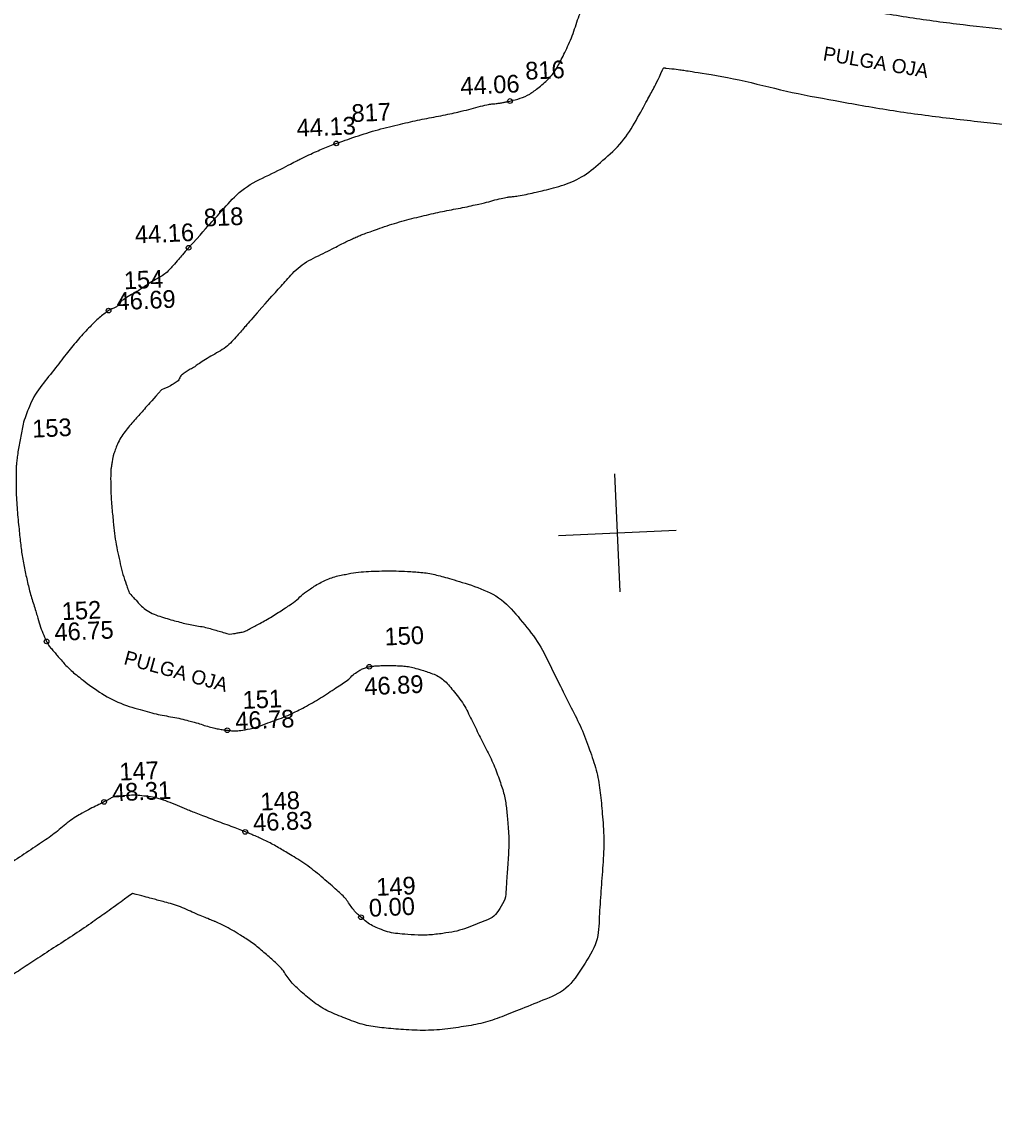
# Model space of a CAD drawing. Extents: x 642181 to 642470, y 6454579 to 6454826.
# Drawn here: x 642327.75 to 642368.96, y 6454579.25 to 6454625.33 of the extents above; entities that cross this region are included whole.
import ezdxf

# ---------------------------------------------------------------- set-up
doc = ezdxf.new("R2010")
doc.units = 0
for name, color, linetype in [('31', 7, 'Continuous'), ('34', 7, 'Continuous'), ('42', 7, 'Continuous'), ('43', 7, 'Continuous'), ('54', 7, 'Continuous'), ('59', 7, 'Continuous'), ('61', 7, 'Continuous'), ('62', 7, 'Continuous'), ('Default', 7, 'Continuous')]:
    doc.layers.add(name, color=color, linetype=linetype)

# ---------------------------------------------------------------- blocks, each defined once
blk = doc.blocks.new('VKORIS')
at = {"layer": '61'}
for p, q in [((0, 250), (0, -250)), ((-250, 0), (250, 0))]:
    blk.add_line(p, q, dxfattribs=at)
blk = doc.blocks.new('POINT_DISPLAY')
at = {"layer": 'Default'}
blk.add_line((0, 0), (0, 0), dxfattribs=at)
blk = doc.blocks.new('PUNKT_1')
at = {"layer": '54'}
blk.add_circle((0, 0), 10, dxfattribs=at)

msp = doc.modelspace()

# ---------------------------------------------------------------- linework, layer by layer
at = {"layer": '34'}
for points in [[(642355.057, 6454623.366), (642355.418, 6454623.331), (642355.776, 6454623.28), (642356.134, 6454623.224), (642358.16, 6454622.903), (642360.141, 6454622.365), (642362.161, 6454622), (642364.536, 6454621.571), (642366.912, 6454621.254), (642369.32, 6454620.989), (642370.855, 6454620.821), (642372.396, 6454620.861), (642373.926, 6454620.915), (642374.668, 6454620.94), (642375.398, 6454621.076), (642376.125, 6454621.29), (642376.718, 6454621.465), (642377.261, 6454621.733), (642377.714, 6454622.176), (642378.06, 6454622.515), (642378.319, 6454622.877), (642378.57, 6454623.271), (642378.875, 6454623.75), (642379.173, 6454624.219), (642379.419, 6454624.731), (642380.029, 6454626.002), (642380.517, 6454627.297), (642380.953, 6454628.637), (642381.293, 6454629.684), (642381.528, 6454630.739), (642381.759, 6454631.814), (642381.89, 6454632.427), (642381.924, 6454633.061), (642381.907, 6454633.677), (642381.882, 6454634.602), (642381.664, 6454635.595), (642380.856, 6454636.28), (642379.698, 6454637.262), (642378.504, 6454637.572), (642377.258, 6454638.083), (642376.602, 6454638.353), (642375.957, 6454638.632), (642375.284, 6454638.86), (642374.618, 6454639.087), (642373.937, 6454639.254), (642373.255, 6454639.417), (642373.062, 6454639.464), (642372.855, 6454639.447), (642372.664, 6454639.508), (642372.646, 6454639.514), (642372.63, 6454639.522), (642372.614, 6454639.53), (642371.982, 6454639.854), (642371.356, 6454640.173), (642370.75, 6454640.542), (642370.108, 6454640.934), (642369.493, 6454641.358), (642368.899, 6454641.818), (642368.121, 6454642.421), (642367.376, 6454643.053), (642366.635, 6454643.699), (642366.409, 6454643.897), (642366.187, 6454644.096), (642365.981, 6454644.316), (642365.634, 6454644.686), (642365.332, 6454645.088), (642365.037, 6454645.499), (642364.852, 6454645.757), (642364.677, 6454646.019), (642364.505, 6454646.286), (642364.312, 6454646.583), (642364.092, 6454646.87), (642363.976, 6454647.204), (642363.881, 6454647.48), (642363.786, 6454647.756), (642363.69, 6454648.032)], [(642334.818, 6454615.754), (642335.335, 6454616.329), (642335.852, 6454616.904), (642336.369, 6454617.479), (642337.135, 6454618.332), (642338.226, 6454618.83), (642339.248, 6454619.358), (642339.577, 6454619.528), (642339.907, 6454619.691), (642340.246, 6454619.84), (642340.52, 6454619.96), (642340.795, 6454620.076), (642341.077, 6454620.177), (642342.015, 6454620.512), (642342.965, 6454620.8), (642343.933, 6454621.026), (642344.716, 6454621.208), (642345.508, 6454621.343), (642346.291, 6454621.52), (642346.693, 6454621.611), (642347.088, 6454621.733), (642347.492, 6454621.817), (642347.667, 6454621.853), (642347.846, 6454621.861), (642348.023, 6454621.889), (642348.162, 6454621.911), (642348.3, 6454621.94), (642348.438, 6454621.973), (642348.873, 6454622.076), (642349.277, 6454622.248), (642349.645, 6454622.545), (642350.148, 6454622.951), (642350.477, 6454623.45), (642350.745, 6454624.003), (642351.1, 6454624.734), (642351.312, 6454625.509), (642351.666, 6454626.232), (642351.733, 6454626.369), (642351.802, 6454626.503), (642351.891, 6454626.63), (642351.963, 6454626.734), (642352.052, 6454626.816), (642352.145, 6454626.902), (642352.309, 6454627.055), (642352.465, 6454627.201), (642352.676, 6454627.286), (642353.209, 6454627.502), (642353.773, 6454627.502), (642354.32, 6454627.457), (642355.133, 6454627.39), (642355.951, 6454627.326), (642356.761, 6454627.178), (642358.805, 6454626.804), (642360.801, 6454626.305), (642362.839, 6454625.943), (642365.094, 6454625.544), (642367.348, 6454625.235), (642369.634, 6454624.984), (642370.961, 6454624.838), (642372.295, 6454624.873), (642373.619, 6454624.92), (642374.009, 6454624.933), (642374.394, 6454625.004), (642374.776, 6454625.117), (642374.882, 6454625.149), (642374.979, 6454625.196), (642375.061, 6454625.276), (642375.137, 6454625.351), (642375.194, 6454625.431), (642375.25, 6454625.518), (642375.45, 6454625.833), (642375.647, 6454626.141), (642375.808, 6454626.477), (642376.337, 6454627.58), (642376.76, 6454628.703), (642377.138, 6454629.865), (642377.417, 6454630.723), (642377.609, 6454631.588), (642377.799, 6454632.469), (642377.84, 6454632.662), (642377.851, 6454632.861), (642377.845, 6454633.054), (642377.842, 6454633.17), (642377.815, 6454633.295), (642377.713, 6454633.381), (642377.042, 6454633.951), (642376.349, 6454634.131), (642375.626, 6454634.427), (642375.091, 6454634.647), (642374.566, 6454634.874), (642374.019, 6454635.06), (642373.493, 6454635.239), (642372.957, 6454635.371), (642372.42, 6454635.499), (642372.128, 6454635.569), (642371.818, 6454635.543), (642371.53, 6454635.636), (642371.291, 6454635.712), (642371.069, 6454635.825), (642370.846, 6454635.939), (642370.103, 6454636.32), (642369.367, 6454636.695), (642368.655, 6454637.129), (642367.901, 6454637.589), (642367.178, 6454638.086), (642366.481, 6454638.627), (642365.623, 6454639.293), (642364.8, 6454639.989), (642363.983, 6454640.703), (642363.654, 6454640.99), (642363.331, 6454641.28), (642363.031, 6454641.6), (642362.584, 6454642.078), (642362.193, 6454642.597), (642361.813, 6454643.127), (642361.569, 6454643.468), (642361.337, 6454643.813), (642361.11, 6454644.165), (642360.823, 6454644.611), (642360.493, 6454645.04), (642360.32, 6454645.539), (642360.183, 6454645.935), (642360.047, 6454646.33), (642359.91, 6454646.726)], [(642337.793, 6454613.081), (642338.193, 6454613.526), (642338.593, 6454613.971), (642338.993, 6454614.416), (642339.585, 6454615.075), (642340.428, 6454615.46), (642341.218, 6454615.868), (642341.433, 6454615.979), (642341.648, 6454616.085), (642341.869, 6454616.182), (642342.045, 6454616.259), (642342.221, 6454616.334), (642342.402, 6454616.398), (642343.227, 6454616.693), (642344.063, 6454616.946), (642344.914, 6454617.145), (642345.667, 6454617.32), (642346.429, 6454617.45), (642347.181, 6454617.62), (642347.537, 6454617.7), (642347.886, 6454617.809), (642348.244, 6454617.883), (642348.391, 6454617.913), (642348.542, 6454617.92), (642348.69, 6454617.943), (642349.033, 6454617.997), (642349.371, 6454618.07), (642349.71, 6454618.15), (642350.624, 6454618.366), (642351.493, 6454618.706), (642352.246, 6454619.351), (642353.137, 6454620.115), (642353.719, 6454621.021), (642354.247, 6454622.003), (642354.476, 6454622.431), (642354.71, 6454622.851), (642354.894, 6454623.296)], [(642334.818, 6454615.754), (642334.603, 6454615.506), (642334.387, 6454615.258), (642334.171, 6454615.01), (642333.831, 6454614.619), (642333.347, 6454614.381), (642332.918, 6454614.089), (642332.634, 6454613.895), (642332.323, 6454613.743), (642332.041, 6454613.548), (642331.94, 6454613.479), (642331.893, 6454613.347), (642331.795, 6454613.276), (642331.685, 6454613.196), (642331.54, 6454613.171), (642331.429, 6454613.092), (642331.227, 6454612.948), (642331.031, 6454612.796), (642330.853, 6454612.619), (642330.326, 6454612.091), (642329.859, 6454611.539), (642329.4, 6454610.95), (642328.818, 6454610.203), (642328.221, 6454609.472), (642327.903, 6454608.577), (642327.8, 6454608.287), (642327.747, 6454607.99), (642327.693, 6454607.691), (642327.639, 6454607.397), (642327.585, 6454607.106), (642327.547, 6454606.809), (642327.522, 6454606.609), (642327.509, 6454606.41), (642327.509, 6454606.21), (642327.505, 6454605.376), (642327.559, 6454604.541), (642327.646, 6454603.711), (642327.71, 6454603.093), (642327.796, 6454602.479), (642327.928, 6454601.869), (642328.057, 6454601.281), (642328.232, 6454600.711), (642328.407, 6454600.136), (642328.517, 6454599.774), (642328.632, 6454599.418), (642328.8, 6454599.075), (642328.882, 6454598.908), (642329.003, 6454598.772), (642329.123, 6454598.629), (642329.456, 6454598.236), (642329.787, 6454597.872), (642330.199, 6454597.55), (642331.025, 6454596.904), (642331.929, 6454596.418), (642332.916, 6454596.143), (642333.612, 6454595.95), (642334.325, 6454595.85), (642335.017, 6454595.661), (642335.286, 6454595.587), (642335.55, 6454595.494), (642335.822, 6454595.424), (642336.032, 6454595.37), (642336.245, 6454595.341), (642336.459, 6454595.313), (642336.632, 6454595.291), (642336.809, 6454595.277), (642336.98, 6454595.3), (642337.426, 6454595.36), (642337.86, 6454595.502), (642338.291, 6454595.66), (642338.662, 6454595.795), (642339.021, 6454595.932), (642339.373, 6454596.109), (642340.081, 6454596.466), (642340.74, 6454596.892), (642341.397, 6454597.327), (642341.611, 6454597.469), (642341.781, 6454597.663), (642342.002, 6454597.805), (642342.148, 6454597.9), (642342.306, 6454597.967), (642342.474, 6454598), (642342.63, 6454598.03), (642342.786, 6454598.043), (642342.942, 6454598.048), (642343.234, 6454598.057), (642343.526, 6454598.054), (642343.819, 6454598.037), (642344.074, 6454598.022), (642344.319, 6454597.971), (642344.568, 6454597.898), (642345.093, 6454597.743), (642345.597, 6454597.516), (642345.956, 6454597.083), (642346.452, 6454596.487), (642346.761, 6454595.847), (642347.094, 6454595.18), (642347.429, 6454594.507), (642347.76, 6454593.861), (642348.011, 6454593.141), (642348.205, 6454592.587), (642348.289, 6454592.02), (642348.337, 6454591.451), (642348.406, 6454590.639), (642348.357, 6454589.815), (642348.297, 6454588.994), (642348.266, 6454588.568), (642348.259, 6454588.153), (642348.002, 6454587.753), (642347.772, 6454587.394), (642347.417, 6454587.257), (642347.054, 6454587.109), (642346.622, 6454586.934), (642346.194, 6454586.792), (642345.744, 6454586.725), (642345.151, 6454586.636), (642344.543, 6454586.622), (642343.943, 6454586.669), (642343.59, 6454586.697), (642343.247, 6454586.762), (642342.906, 6454586.898), (642342.61, 6454587.017), (642342.356, 6454587.18), (642342.124, 6454587.39), (642341.752, 6454587.727), (642341.511, 6454588.17), (642341.141, 6454588.497), (642340.519, 6454589.047), (642339.882, 6454589.577), (642339.17, 6454590.013), (642338.694, 6454590.303), (642338.214, 6454590.575), (642337.707, 6454590.799), (642337.545, 6454590.871), (642337.383, 6454590.941), (642337.218, 6454591.005), (642336.533, 6454591.271), (642335.843, 6454591.524), (642335.158, 6454591.787), (642334.747, 6454591.945), (642334.347, 6454592.124), (642333.934, 6454592.284), (642333.577, 6454592.422), (642333.201, 6454592.496), (642332.821, 6454592.535), (642332.537, 6454592.564), (642332.252, 6454592.545), (642331.97, 6454592.522), (642331.836, 6454592.511), (642331.697, 6454592.514), (642331.572, 6454592.454), (642331.456, 6454592.398), (642331.351, 6454592.335), (642331.24, 6454592.277), (642330.948, 6454592.125), (642330.646, 6454591.989), (642330.359, 6454591.825), (642329.735, 6454591.469), (642329.209, 6454590.967), (642328.612, 6454590.569), (642327.843, 6454590.057), (642327.074, 6454589.545), (642326.302, 6454589.038), (642325.67, 6454588.623), (642325.037, 6454588.211), (642324.403, 6454587.8), (642323.642, 6454587.306), (642322.853, 6454586.858), (642322.087, 6454586.369), (642321.843, 6454586.213), (642321.616, 6454586.032), (642321.391, 6454585.846), (642320.875, 6454585.417), (642320.36, 6454584.981), (642319.951, 6454584.453), (642319.24, 6454583.536), (642318.53, 6454582.619), (642317.82, 6454581.702)], [(642337.838, 6454613.128), (642337.525, 6454612.769), (642337.212, 6454612.409), (642336.9, 6454612.05), (642336.426, 6454611.506), (642335.753, 6454611.174), (642335.156, 6454610.768), (642334.985, 6454610.651), (642334.796, 6454610.559), (642334.626, 6454610.441), (642334.478, 6454610.339), (642334.414, 6454610.139), (642334.262, 6454610.038), (642334.074, 6454609.913), (642333.876, 6454609.809), (642333.666, 6454609.733)], [(642333.666, 6454609.733), (642333.317, 6454609.34), (642332.969, 6454608.947), (642332.62, 6454608.554), (642332.215, 6454608.098), (642331.847, 6454607.59), (642331.643, 6454607.005), (642331.631, 6454606.971), (642331.624, 6454606.936), (642331.618, 6454606.901), (642331.585, 6454606.719), (642331.551, 6454606.538), (642331.527, 6454606.354), (642331.521, 6454606.3), (642331.517, 6454606.246), (642331.517, 6454606.192), (642331.514, 6454605.502), (642331.559, 6454604.811), (642331.63, 6454604.125), (642331.68, 6454603.649), (642331.745, 6454603.177), (642331.848, 6454602.708), (642331.948, 6454602.252), (642332.066, 6454601.805), (642332.218, 6454601.366), (642332.245, 6454601.29), (642332.272, 6454601.214), (642332.302, 6454601.139)], [(642336.558, 6454599.377), (642336.702, 6454599.402), (642336.846, 6454599.427), (642336.989, 6454599.452), (642337.194, 6454599.487), (642337.378, 6454599.592), (642337.564, 6454599.69), (642338.103, 6454599.975), (642338.612, 6454600.29), (642339.115, 6454600.624), (642339.414, 6454600.823), (642339.652, 6454601.093), (642339.96, 6454601.292), (642340.433, 6454601.598), (642340.943, 6454601.815), (642341.489, 6454601.921), (642341.911, 6454602.003), (642342.336, 6454602.039), (642342.762, 6454602.052), (642343.244, 6454602.067), (642343.728, 6454602.062), (642344.213, 6454602.034), (642344.816, 6454601.999), (642345.398, 6454601.878), (642345.988, 6454601.704), (642347.077, 6454601.382), (642348.12, 6454600.913), (642348.866, 6454600.016), (642349.642, 6454599.081), (642350.126, 6454598.078), (642350.647, 6454597.033), (642351.087, 6454596.15), (642351.522, 6454595.302), (642351.852, 6454594.358), (642352.145, 6454593.519), (642352.272, 6454592.663), (642352.345, 6454591.802), (642352.438, 6454590.707), (642352.371, 6454589.598), (642352.291, 6454588.493), (642352.212, 6454587.402), (642352.192, 6454586.339), (642351.536, 6454585.316), (642350.867, 6454584.273), (642349.836, 6454583.874), (642348.783, 6454583.446), (642347.991, 6454583.124), (642347.204, 6454582.864), (642346.379, 6454582.741), (642345.453, 6454582.603), (642344.504, 6454582.58), (642343.568, 6454582.654), (642342.816, 6454582.714), (642342.088, 6454582.852), (642341.364, 6454583.141), (642340.662, 6454583.422), (642340.061, 6454583.809), (642339.511, 6454584.307), (642339.091, 6454584.687), (642338.819, 6454585.187), (642338.401, 6454585.556), (642337.955, 6454585.95), (642337.499, 6454586.33), (642336.989, 6454586.642), (642336.66, 6454586.843), (642336.329, 6454587.03), (642335.979, 6454587.185), (642335.896, 6454587.222), (642335.813, 6454587.256), (642335.73, 6454587.29), (642335.056, 6454587.56), (642334.397, 6454587.876), (642333.696, 6454588.062), (642333.279, 6454588.174), (642332.861, 6454588.285), (642332.444, 6454588.396)], [(642332.302, 6454601.139), (642332.399, 6454601.032), (642332.496, 6454600.924), (642332.593, 6454600.816), (642333.024, 6454600.339), (642333.683, 6454600.101), (642334.306, 6454599.93), (642334.878, 6454599.773), (642335.465, 6454599.702), (642336.031, 6454599.534), (642336.207, 6454599.481), (642336.382, 6454599.429), (642336.558, 6454599.377)], [(642332.444, 6454588.396), (642331.923, 6454588.025), (642331.411, 6454587.643), (642330.886, 6454587.276), (642330.104, 6454586.729), (642329.298, 6454586.218), (642328.5, 6454585.694), (642327.85, 6454585.268), (642327.199, 6454584.844), (642326.548, 6454584.422), (642325.824, 6454583.952), (642325.074, 6454583.526), (642324.346, 6454583.061), (642324.222, 6454582.982), (642324.107, 6454582.89), (642323.994, 6454582.796), (642323.615, 6454582.482), (642323.238, 6454582.163), (642322.939, 6454581.776), (642322.287, 6454580.935), (642321.635, 6454580.093), (642320.984, 6454579.252)]]:
    msp.add_open_spline(points, degree=3, dxfattribs=at)
at = {"layer": '42'}
msp.add_open_spline([(642342.825, 6454644.984), (642342.169, 6454644.684), (642341.513, 6454644.385), (642340.857, 6454644.086), (642339.542, 6454643.485), (642338.205, 6454642.935), (642336.881, 6454642.356), (642334.845, 6454641.465), (642332.841, 6454640.504), (642330.797, 6454639.631), (642328.435, 6454638.623), (642325.95, 6454637.931), (642323.557, 6454637.004), (642321.68, 6454636.278), (642319.835, 6454635.466), (642317.952, 6454634.751), (642316.706, 6454634.279), (642315.446, 6454633.85), (642314.183, 6454633.425), (642313.773, 6454633.287), (642313.365, 6454633.144), (642312.944, 6454633.046), (642311.643, 6454632.742), (642310.334, 6454632.487), (642309.027, 6454632.219), (642306.731, 6454631.75), (642304.419, 6454631.37), (642302.131, 6454630.859), (642299.849, 6454630.349), (642297.633, 6454629.589), (642295.414, 6454628.856), (642294.246, 6454628.47), (642293.088, 6454628.059), (642291.921, 6454627.672), (642291.027, 6454627.375), (642290.113, 6454627.144), (642289.222, 6454626.833), (642287.262, 6454626.148), (642285.406, 6454625.216), (642283.529, 6454624.324), (642282.185, 6454623.686), (642280.869, 6454623.014), (642279.566, 6454622.294), (642278.863, 6454621.906), (642278.208, 6454621.444), (642277.574, 6454620.953), (642277.164, 6454620.636), (642276.851, 6454620.209), (642276.452, 6454619.885), (642275.835, 6454619.386), (642275.047, 6454619.103), (642274.449, 6454618.578), (642273.785, 6454617.995), (642273.228, 6454617.291), (642272.581, 6454616.692), (642272.171, 6454616.312), (642271.658, 6454616.037), (642271.296, 6454615.606), (642270.524, 6454614.689), (642269.855, 6454613.703), (642269.155, 6454612.732), (642267.887, 6454610.974), (642266.63, 6454609.237), (642265.439, 6454607.408), (642264.774, 6454606.386), (642264.29, 6454605.234), (642264.089, 6454604.043), (642263.989, 6454603.452), (642263.889, 6454602.861), (642263.789, 6454602.27)], degree=3, dxfattribs=at)
at = {"layer": '43'}
msp.add_open_spline([(642354.894, 6454623.296), (642354.908, 6454623.316), (642354.922, 6454623.336), (642354.936, 6454623.356), (642354.946, 6454623.369), (642354.965, 6454623.378), (642354.981, 6454623.376), (642355.006, 6454623.373), (642355.032, 6454623.37), (642355.057, 6454623.366)], degree=3, dxfattribs=at)

# ---------------------------------------------------------------- block references
at = {"layer": '31', "rotation": 2.5641348900800813}
for name, p, xscale, yscale in [('PUNKT_1', (642348.438, 6454621.973), 0.009998996664485326, 0.009998996664485327), ('POINT_DISPLAY', (642348.438, 6454621.973), 0.009998996664485327, 0.00999899666448533), ('PUNKT_1', (642341.077, 6454620.177), 0.009998996664485326, 0.009998996664485327), ('POINT_DISPLAY', (642341.077, 6454620.177), 0.009998996664485327, 0.00999899666448533), ('PUNKT_1', (642334.818, 6454615.754), 0.009998996664485326, 0.009998996664485327), ('POINT_DISPLAY', (642334.818, 6454615.754), 0.009998996664485327, 0.00999899666448533)]:
    msp.add_blockref(name, p, dxfattribs=dict(at, xscale=xscale, yscale=yscale))
at = {"layer": '43', "xscale": 0.009998996664485327, "yscale": 0.00999899666448533, "rotation": 2.5641348900800813}
for p in [(642331.429, 6454613.092), (642328.8, 6454599.075), (642342.474, 6454598), (642336.459, 6454595.313), (642331.24, 6454592.277), (642337.218, 6454591.005), (642342.124, 6454587.39)]:
    msp.add_blockref('POINT_DISPLAY', p, dxfattribs=at)
at = {"layer": '54', "xscale": 0.009998996664485326, "yscale": 0.009998996664485327, "rotation": 2.5641348900800813}
for p in [(642348.438, 6454621.973), (642341.077, 6454620.177), (642334.818, 6454615.754), (642331.429, 6454613.092), (642328.8, 6454599.075), (642342.474, 6454598), (642336.459, 6454595.313), (642331.24, 6454592.277), (642337.218, 6454591.005), (642342.124, 6454587.39)]:
    msp.add_blockref('PUNKT_1', p, dxfattribs=at)
at = {"layer": '61', "xscale": 0.009998996664485326, "yscale": 0.009998996664485327, "rotation": 2.5641348900800813}
msp.add_blockref('VKORIS', (642352.983, 6454603.68), dxfattribs=at)
msp.add_blockref('VKORIS', (642352.983, 6454603.68), dxfattribs=at)
msp.add_blockref('VKORIS', (642352.983, 6454603.68), dxfattribs=at)

# ---------------------------------------------------------------- texts
at = {"layer": '31'}
for s, p in [('44.06', (642346.351, 6454622.231)), ('44.16', (642332.559, 6454615.934))]:
    msp.add_text(s, height=0.7499, rotation=2.5641, dxfattribs=at).set_placement(p)
at = {"layer": '34'}
for rotation, p in [(350.353, (642361.67, 6454623.701)), (344.6199, (642332.037, 6454598.121))]:
    msp.add_text('PULGA OJA', height=0.5999, rotation=rotation, dxfattribs=at).set_placement(p)
at = {"layer": '59'}
for s, p in [('44.13', (642339.411, 6454620.454)), ('46.89', (642342.278, 6454596.789)), ('46.83', (642337.567, 6454591.021))]:
    msp.add_text(s, height=0.7499, rotation=2.5641, dxfattribs=at).set_placement(p)
at = {"layer": '62'}
for s, p in [('816', (642349.099, 6454622.873)), ('817', (642341.737, 6454621.078)), ('818', (642335.479, 6454616.654)), ('154', (642332.09, 6454613.992)), ('153', (642328.207, 6454607.709)), ('152', (642329.46, 6454599.975)), ('150', (642343.135, 6454598.9)), ('151', (642337.12, 6454596.213)), ('147', (642331.901, 6454593.177)), ('148', (642337.878, 6454591.906)), ('149', (642342.784, 6454588.291))]:
    msp.add_text(s, height=0.7499, rotation=2.5641, dxfattribs=at).set_placement(p)
at = {"layer": 'Default'}
for s, p in [('46.69', (642331.779, 6454613.108)), ('46.75', (642329.15, 6454599.09)), ('46.78', (642336.809, 6454595.329)), ('48.31', (642331.59, 6454592.293)), ('0.00', (642342.473, 6454587.406))]:
    msp.add_text(s, height=0.7499, rotation=2.5641, dxfattribs=at).set_placement(p)

doc.saveas('drawing.dxf')
